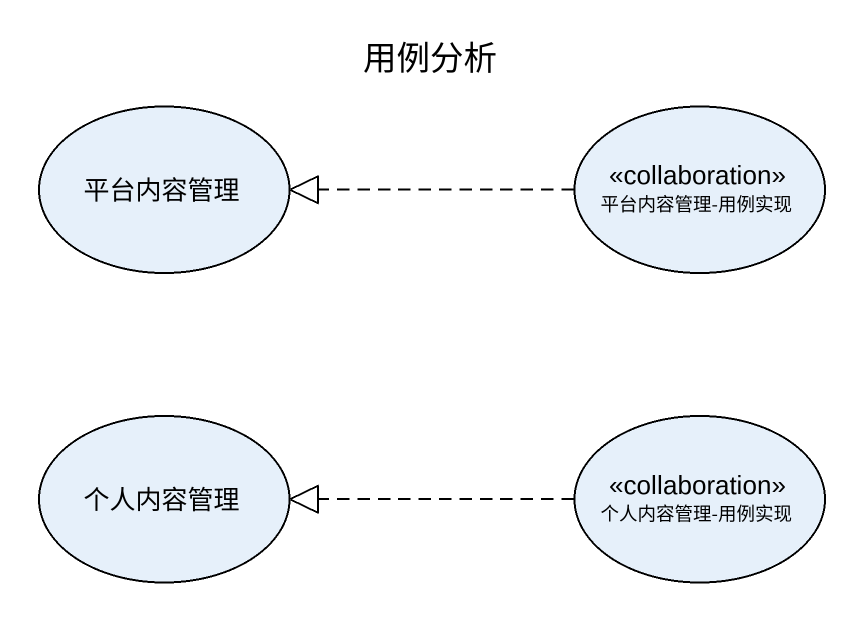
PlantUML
@startuml
title 用例分析
usecase 平台内容管理
usecase "平台内容管理-用例实现" as 平台内容管理_用例实现 <<collaboration>>
usecase 个人内容管理
usecase "个人内容管理-用例实现" as 个人内容管理_用例实现 <<collaboration>>
平台内容管理_用例实现 .left.|> 平台内容管理
个人内容管理_用例实现 .left.|> 个人内容管理
@enduml
